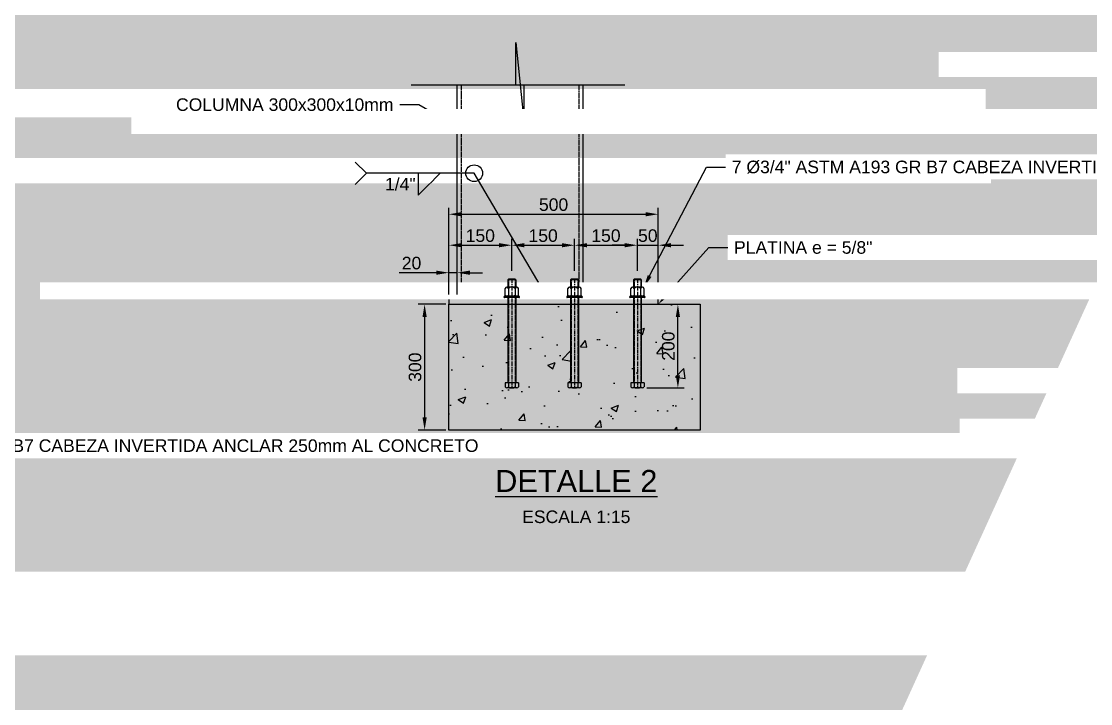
# Model space of a CAD drawing. Header units: millimetres. Extents: x -1367288 to 157996, y -18171 to 61708.
# Drawn here: x 17706 to 20259, y 13128 to 14758 of the extents above; entities that cross this region are included whole.
import ezdxf
from ezdxf import colors
from ezdxf.entities.mleader import LeaderData, LeaderLine
from ezdxf.enums import TextEntityAlignment as Align
from ezdxf.math import Vec2, Vec3

# ---------------------------------------------------------------- set-up
doc = ezdxf.new("R2010")
doc.units = ezdxf.units.MM
doc.header["$LTSCALE"] = 0.3
doc.linetypes.add('CENTER', pattern=[50.8, 31.75, -6.35, 6.35, -6.35])
doc.linetypes.add('HIDDEN', pattern=[9.525, 6.35, -3.175])
for name, color, linetype in [('EE-CENTROS', 8, 'CENTER'), ('EE-OCULTAS', 8, 'HIDDEN'), ('EE-TEXTO 1', 4, 'Continuous'), ('EE-TEXTO 2', 2, 'Continuous'), ('SIM-CONCRETO', 8, 'Continuous'), ('SIM-COTAS', 1, 'Continuous'), ('SIM-OCULTOS', 8, 'HIDDEN'), ('SIM-PLATINAS', 2, 'Continuous'), ('SIM-PTE 300x300x10', 71, 'Continuous')]:
    doc.layers.add(name, color=color, linetype=linetype)
doc.styles.add('ARIAL EE', font='arial.ttf')
doc.styles.get("Standard").update_dxf_attribs({"font": 'arial.ttf'})
doc.dimstyles.new('EE 1_STANDAR', dxfattribs={"dimtxt": 2, "dimasz": 2, "dimexe": 1, "dimexo": 0.5, "dimgap": 0.5, "dimtad": 1, "dimdec": 0, "dimdsep": 46, "dimtxsty": 'ARIAL EE', "dimcen": 1.5, "dimclrd": 256, "dimclre": 256, "dimclrt": 2, "dimadec": 0, "dimazin": 0, "dimtfac": 1, "dimtdec": 0, "dimtix": 1, "dimtmove": 0, "dimatfit": 2, "dimfxl": 1, "dimlwd": -1, "dimlwe": -1, "dimarcsym": 0})

# ---------------------------------------------------------------- blocks, each defined once
blk = doc.blocks.new('*D372')
at = {"layer": 'SIM-COTAS', "transparency": 16777216}
for p, q in [((18727, 14105.5), (18727, 14312.1)), ((19227, 14105.5), (19227, 14312.1)), ((18757, 14297.1), (19197, 14297.1))]:
    blk.add_line(p, q, dxfattribs=at)
for points in [[(18757, 14302.1), (18757, 14292.1), (18727, 14297.1)], [(19197, 14302.1), (19197, 14292.1), (19227, 14297.1)]]:
    blk.add_solid(points, dxfattribs=at)
at = {"layer": 'SIM-COTAS', "color": 2, "transparency": 16777216, "insert": (18977, 14319.9), "char_height": 30, "attachment_point": 5, "style": 'ARIAL EE'}
blk.add_mtext('500', dxfattribs=at)
blk = doc.blocks.new('*D373')
at = {"layer": 'SIM-COTAS', "transparency": 16777216}
for p, q in [((18727, 14105.5), (18727, 14238.1)), ((18757, 14223.1), (18847, 14223.1)), ((18877, 14162.2), (18877, 14238.1))]:
    blk.add_line(p, q, dxfattribs=at)
for points in [[(18757, 14228.1), (18757, 14218.1), (18727, 14223.1)], [(18847, 14228.1), (18847, 14218.1), (18877, 14223.1)]]:
    blk.add_solid(points, dxfattribs=at)
at = {"layer": 'SIM-COTAS', "color": 2, "transparency": 16777216, "insert": (18802, 14245.9), "char_height": 30, "attachment_point": 5, "style": 'ARIAL EE'}
blk.add_mtext('150', dxfattribs=at)
blk = doc.blocks.new('*D374')
at = {"layer": 'SIM-COTAS', "transparency": 16777216}
for p, q in [((18877, 14162.2), (18877, 14238.1)), ((18907, 14223.1), (18997, 14223.1)), ((19027, 14162.2), (19027, 14238.1))]:
    blk.add_line(p, q, dxfattribs=at)
for points in [[(18907, 14228.1), (18907, 14218.1), (18877, 14223.1)], [(18997, 14228.1), (18997, 14218.1), (19027, 14223.1)]]:
    blk.add_solid(points, dxfattribs=at)
at = {"layer": 'SIM-COTAS', "color": 2, "transparency": 16777216, "insert": (18952, 14245.9), "char_height": 30, "attachment_point": 5, "style": 'ARIAL EE'}
blk.add_mtext('150', dxfattribs=at)
blk = doc.blocks.new('*D375')
at = {"layer": 'SIM-COTAS', "transparency": 16777216}
for p, q in [((19027, 14162.2), (19027, 14238.1)), ((19057, 14223.1), (19147, 14223.1)), ((19177, 14162.2), (19177, 14238.1))]:
    blk.add_line(p, q, dxfattribs=at)
for points in [[(19057, 14228.1), (19057, 14218.1), (19027, 14223.1)], [(19147, 14228.1), (19147, 14218.1), (19177, 14223.1)]]:
    blk.add_solid(points, dxfattribs=at)
at = {"layer": 'SIM-COTAS', "color": 2, "transparency": 16777216, "insert": (19102, 14245.9), "char_height": 30, "attachment_point": 5, "style": 'ARIAL EE'}
blk.add_mtext('150', dxfattribs=at)
blk = doc.blocks.new('*D376')
at = {"layer": 'SIM-COTAS', "transparency": 16777216}
for p, q in [((19147, 14223.1), (19117, 14223.1)), ((19177, 14162.2), (19177, 14238.1)), ((19177, 14223.1), (19227, 14223.1)), ((19227, 14105.5), (19227, 14238.1)), ((19257, 14223.1), (19287, 14223.1))]:
    blk.add_line(p, q, dxfattribs=at)
for points in [[(19147, 14228.1), (19147, 14218.1), (19177, 14223.1)], [(19257, 14228.1), (19257, 14218.1), (19227, 14223.1)]]:
    blk.add_solid(points, dxfattribs=at)
at = {"layer": 'SIM-COTAS', "color": 2, "transparency": 16777216, "insert": (19202, 14245.9), "char_height": 30, "attachment_point": 5, "style": 'ARIAL EE'}
blk.add_mtext('50', dxfattribs=at)
blk = doc.blocks.new('*D377')
at = {"layer": 'SIM-COTAS', "transparency": 16777216}
for p, q in [((19234.5, 14082), (19288.8, 14082)), ((19273.8, 13912.3), (19273.8, 14052)), ((19200, 13882.3), (19288.8, 13882.3))]:
    blk.add_line(p, q, dxfattribs=at)
for points in [[(19268.8, 14052), (19278.8, 14052), (19273.8, 14082)], [(19268.8, 13912.3), (19278.8, 13912.3), (19273.8, 13882.3)]]:
    blk.add_solid(points, dxfattribs=at)
at = {"layer": 'SIM-COTAS', "color": 2, "transparency": 16777216, "insert": (19251, 13982.1), "char_height": 30, "attachment_point": 5, "rotation": 90, "style": 'ARIAL EE'}
blk.add_mtext('200', dxfattribs=at)
blk = doc.blocks.new('AWS-FILL-DER')
at = {"transparency": 16777216}
for p, q in [((-19.75, 0), (-21.53, 1.78)), ((-11.5, -3.5), (-8, 0)), ((-19.75, 0), (-21.53, -1.78)), ((-8, 0), (-19.75, 0)), ((-11.5, 0), (-11.5, -3.5))]:
    blk.add_line(p, q, dxfattribs=at)
at = {"layer": 'EE-TEXTO 2', "color": 2, "transparency": 16777216, "style": 'ARIAL EE'}
for tag, flags, p in [('OBSERVACION', 4, (-21.91, -1.07)), ('VALOR_SOLDADURA', 12, (-11.92, -2.73))]:
    blk.add_attdef(tag, text='', height=2, dxfattribs=dict(at, flags=flags)).set_placement(p, align=Align.RIGHT)
at = {"layer": 'EE-TEXTO 2', "color": 2, "transparency": 16777216, "style": 'ARIAL EE', "flags": 12}
blk.add_attdef('DE-TANTO-CADA-TANTO', (-7.66, -2.68), '', height=2, dxfattribs=at)
blk = doc.blocks.new('TÍTULO')
at = {"layer": 'EE-TEXTO 1', "style": 'ARIAL EE'}
blk.add_attdef('%%UVISTAENPLANTA', text='', height=3.5, dxfattribs=at).set_placement((-0.54, 3.5), align=Align.CENTER)
at = {"layer": 'EE-TEXTO 2', "style": 'ARIAL EE'}
for tag, p in [('SUBTITULO', (-0.77, -1.27)), ('ESCALA1:100', (-0.32, -5.15))]:
    blk.add_attdef(tag, text='', height=2, dxfattribs=at).set_placement(p, align=Align.CENTER)
blk = doc.blocks.new('*D615')
at = {"layer": 'SIM-COTAS', "transparency": 16777216}
for p, q in [((18727, 14105.5), (18727, 14172.5)), ((18747, 14105.5), (18747, 14172.5)), ((18697, 14157.5), (18608.6, 14157.5)), ((18747, 14157.5), (18727, 14157.5)), ((18777, 14157.5), (18807, 14157.5))]:
    blk.add_line(p, q, dxfattribs=at)
for points in [[(18697, 14162.5), (18697, 14152.5), (18727, 14157.5)], [(18777, 14162.5), (18777, 14152.5), (18747, 14157.5)]]:
    blk.add_solid(points, dxfattribs=at)
at = {"layer": 'SIM-COTAS', "color": 2, "transparency": 16777216, "insert": (18637.8, 14180.3), "char_height": 30, "attachment_point": 5, "style": 'ARIAL EE'}
blk.add_mtext('20', dxfattribs=at)
blk = doc.blocks.new('*U619')
for p, q in [((-15.9, 203.5), (-15.9, 212.9)), ((-11.9, 215.8), (11.9, 215.8)), ((-11.9, 215.8), (-7.9, 215.8)), ((-7.9, 215.8), (7.9, 215.8)), ((-7.9, 203.5), (-7.9, 212.9)), ((7.9, 203.5), (7.9, 212.9)), ((15.9, 203.5), (15.9, 212.9)), ((-15.9, 203.5), (15.9, 203.5)), ((-9.5, 0), (-9.5, 203.5)), ((9.5, 0), (9.5, 203.5)), ((-17.2, 0), (17.2, 0)), ((-18.7, -1.6), (-18.7, -1.5)), ((-17.2, -3.1), (17.2, -3.1)), ((-15.9, -6), (-15.9, -21.8)), ((-11.9, -24.6), (11.9, -24.6)), ((-9.5, -42.2), (-9.5, -24.6)), ((-7.9, -21.8), (-7.9, -6)), ((7.9, -21.8), (7.9, -6)), ((9.5, -42.2), (9.5, -24.6)), ((15.9, -6), (15.9, -21.8)), ((18.7, -1.5), (18.7, -1.6)), ((-9.5, -42.2), (9.5, -42.2)), ((-9.5, -42.2), (-8, -43.7)), ((-8, -43.7), (8, -43.7)), ((9.5, -42.2), (8, -43.7))]:
    blk.add_line(p, q)
for centre, radius, start, end in [((-11.9, 211.6), 4.17, 17.9379, 162.0621), ((0, 203.4), 12.4, 50.0288, 129.9712), ((11.9, 211.6), 4.17, 17.9379, 162.0621), ((17.2, -1.5), 1.5, 0, 90), ((-17.2, -1.5), 1.5, 90, 180), ((-17.2, -1.6), 1.5, 180, 270), ((-11.9, -7.3), 4.17, 17.9379, 162.0621), ((-11.9, -20.5), 4.17, 197.9379, 342.0621), ((0, -15.5), 12.4, 50.0288, 129.9712), ((0, -12.3), 12.4, 230.0288, 309.9712), ((11.9, -7.3), 4.17, 17.9379, 162.0621), ((11.9, -20.5), 4.17, 197.9379, 342.0621), ((17.2, -1.6), 1.5, 270, 0)]:
    blk.add_arc(centre, radius, start, end)
at = {"layer": 'EE-CENTROS'}
blk.add_line((0, -43.7), (0, 215.8), dxfattribs=at)
at = {"layer": 'EE-OCULTAS'}
for p, q in [((-8, 0), (-8, 203.5)), ((8, 0), (8, 203.5)), ((-8, -43.7), (-8, -24.6)), ((8, -43.7), (8, -24.6))]:
    blk.add_line(p, q, dxfattribs=at)
blk = doc.blocks.new('*D620')
at = {"layer": 'SIM-COTAS', "transparency": 16777216}
for p, q in [((18719.5, 14082), (18654, 14082)), ((18669, 14052), (18669, 13811.8)), ((18719.5, 13781.8), (18654, 13781.8))]:
    blk.add_line(p, q, dxfattribs=at)
for points in [[(18664, 14052), (18674, 14052), (18669, 14082)], [(18664, 13811.8), (18674, 13811.8), (18669, 13781.8)]]:
    blk.add_solid(points, dxfattribs=at)
at = {"layer": 'SIM-COTAS', "color": 2, "transparency": 16777216, "insert": (18646.2, 13931.9), "char_height": 30, "attachment_point": 5, "rotation": 90, "style": 'ARIAL EE'}
blk.add_mtext('300', dxfattribs=at)

msp = doc.modelspace()

# ---------------------------------------------------------------- hatches: boundary and pattern name
at = {"layer": 'SIM-COTAS'}
h = msp.add_hatch(dxfattribs=at)
h.set_pattern_fill('ANGLE', color=256)
h.set_pattern_definition([(0, (0, 0), (0, 6.985), [5.08, -1.905]), (90, (0, 0), (-6.985, 4e-16), [5.08, -1.905])])
edge = h.paths.add_edge_path()
edge.add_line((16067.5, 17787), (6817.4, 14343.3))
edge.add_line((6817.4, 14343.3), (7325.6, 10420.5))
edge.add_line((7325.6, 10420.5), (17529.6, 10420.5))
edge.add_arc((5217.5, 9809.3), 12327.3, -9.54019, 2.84196, ccw=False)
edge.add_line((17374.3, 7766.2), (20929.5, 15572.8))
edge.add_line((20929.5, 15572.8), (16067.5, 17787))
edge = h.paths.add_edge_path(flags=17)
edge.add_arc((7571.2, 10829), 9966.8, 357.6514, 401.32551)

# ---------------------------------------------------------------- linework, layer by layer
at = {"layer": 'SIM-PLATINAS'}
msp.add_lwpolyline([(18727, 14082), (19227, 14082), (19227, 14098), (18727, 14098)], close=True, dxfattribs=at)

# ---------------------------------------------------------------- block references
at = {"layer": 'EE-TEXTO 1'}
ref = msp.add_blockref('TÍTULO', (19031.2, 13660.1, 0.6), dxfattribs=dict(at, xscale=15, yscale=15, zscale=15))
ref.add_attrib('%%UTÍTULO', '%%uDETALLE 2', dxfattribs={"height": 52.5, "style": 'ARIAL EE'}).set_placement((19031.2, 13660.1, 0.6), align=Align.MIDDLE_CENTER)
ref.add_attrib('ESCALA', 'ESCALA 1:15', dxfattribs={"layer": 'EE-TEXTO 2', "height": 30, "style": 'ARIAL EE'}).set_placement((19031.2, 13574.6, 0.6), align=Align.MIDDLE_CENTER)

# ---------------------------------------------------------------- leaders
at = {"layer": 'SIM-COTAS', "linetype": 'Continuous'}
ml = msp.add_multileader_mtext('Standard', dxfattribs=at)
ml.set_content('\\A1;{\\C2;VIGA ARMADA TIPO1}', color=256)
ml.set_leader_properties()
ml.build(insert=Vec2(0, 0))
ml.multileader.update_dxf_attribs({"dogleg_length": 0.0025, "arrow_head_size": 100, "scale": 50})
ctx = ml.context
ctx.base_point, ctx.scale, ctx.char_height, ctx.arrow_head_size, ctx.landing_gap_size, ctx.plane_origin = Vec3(-11488.6, 13342.9, 2), 50, 100, 100, 50, Vec3(-15708.9, -2492.3, 2)
notes = []
notes.append((ctx, [(0, (1, 1, 0), (-11680.8, 13342.9, 2), (1, 0), 192.2, [(0, [(-11680.8, 13782.8, 2)], 0, [])])]))
ctx.mtext.insert, ctx.mtext.width, ctx.mtext.defined_height, ctx.mtext.flow_direction = Vec3(-11438.6, 13393.7, 2), 1051.855, 411.1, 5
for ctx, leaders in notes:
    for number, flags, end, landing, length, lines in leaders:
        leader = LeaderData()
        leader.index, (leader.has_last_leader_line, leader.has_dogleg_vector, leader.attachment_direction) = number, flags
        leader.last_leader_point, leader.dogleg_vector, leader.dogleg_length = Vec3(end), Vec3(landing), length
        for number, points, colour, breaks in lines:
            line = LeaderLine()
            line.index, line.vertices, line.color, line.breaks = number, Vec3.list(points), colors.encode_raw_color(colour), breaks
            leader.lines.append(line)
        ctx.leaders.append(leader)

# ---------------------------------------------------------------- next in the draw order: leaders
ml = msp.add_multileader_mtext('Standard', dxfattribs=at)
ml.set_content('\\A1;{\\C2;COLUMNA 300x300x10mm}', color=256)
ml.set_leader_properties()
ml.build(insert=Vec2(0, 0))
ml.multileader.update_dxf_attribs({"dogleg_length": 0.0025, "arrow_head_size": 30, "scale": 15})
ctx = ml.context
ctx.base_point, ctx.scale, ctx.char_height, ctx.arrow_head_size, ctx.landing_gap_size, ctx.plane_origin = Vec3(22308.1, 14654.2), 15, 30, 30, 15, Vec3(-7059.8, 20953.7)
ctx.text_align_type = 2
notes = []
notes.append((ctx, [(1, (1, 1, 0), (22677.4, 14654.2), (-1, 0), 45.6, [(0, [(22819.1, 14654.2)], 0, [])])]))
ctx.mtext.insert, ctx.mtext.width, ctx.mtext.defined_height, ctx.mtext.alignment, ctx.mtext.flow_direction = Vec3(22616.8, 14669.5), 180.376, 126.9, 3, 5
ctx.mtext.has_bg_fill, ctx.mtext.bg_color, ctx.mtext.bg_scale_factor, ctx.mtext.bg_transparency, ctx.mtext.use_window_bg_color = 1, -1027028792, 1.5, 0, 1
ml = msp.add_multileader_mtext('Standard', dxfattribs=at)
ml.set_content('\\A1;{\\C2;PLATINA e = 3/4"}', color=256)
ml.set_leader_properties()
ml.build(insert=Vec2(0, 0))
ml.multileader.update_dxf_attribs({"dogleg_length": 0.0025, "arrow_head_size": 30, "scale": 15})
ctx = ml.context
ctx.base_point, ctx.scale, ctx.char_height, ctx.arrow_head_size, ctx.landing_gap_size, ctx.plane_origin = Vec3(17273.1, 14565.6), 15, 30, 30, 15, Vec3(-12733.3, 20401.2)
notes.append((ctx, [(0, (1, 1, 0), (17227.5, 14565.6), (1, 0), 45.6, [(1, [(17062.4, 14373.6), (16956.4, 14348.6)], 0, [])])]))
ctx.mtext.insert, ctx.mtext.width, ctx.mtext.defined_height, ctx.mtext.flow_direction = Vec3(17288.1, 14580.9), 180.376, 126.9, 5
ctx.mtext.has_bg_fill, ctx.mtext.bg_color, ctx.mtext.bg_scale_factor, ctx.mtext.bg_transparency, ctx.mtext.use_window_bg_color = 1, -1027028792, 1.5, 0, 1
ml = msp.add_multileader_mtext('Standard', dxfattribs=at)
ml.set_content('{\\C2;12 %%C1" ASTM A193 GR B7 CABEZA INVERTIDA ANCLAR 250mm AL CONCRETO}', color=256)
ml.set_leader_properties()
ml.build(insert=Vec2(0, 0))
ml.multileader.update_dxf_attribs({"dogleg_length": 0.0025, "arrow_head_size": 30, "scale": 15})
ctx = ml.context
ctx.base_point, ctx.scale, ctx.char_height, ctx.arrow_head_size, ctx.landing_gap_size, ctx.plane_origin = Vec3(17216.9, 13744.2), 15, 30, 30, 15, Vec3(-12797.4, 19479.2)
notes.append((ctx, [(0, (1, 1, 0), (17171.4, 13744.2), (1, 0), 45.6, [(0, [(17083.1, 13967.3)], 0, [])])]))
ctx.mtext.insert, ctx.mtext.width, ctx.mtext.defined_height, ctx.mtext.flow_direction = Vec3(17231.9, 13759.5), 585.256, 126.9, 5
ctx.mtext.has_bg_fill, ctx.mtext.bg_color, ctx.mtext.bg_scale_factor, ctx.mtext.bg_transparency, ctx.mtext.use_window_bg_color = 1, -1027028792, 1.5, 0, 1
for ctx, leaders in notes:
    for number, flags, end, landing, length, lines in leaders:
        leader = LeaderData()
        leader.index, (leader.has_last_leader_line, leader.has_dogleg_vector, leader.attachment_direction) = number, flags
        leader.last_leader_point, leader.dogleg_vector, leader.dogleg_length = Vec3(end), Vec3(landing), length
        for number, points, colour, breaks in lines:
            line = LeaderLine()
            line.index, line.vertices, line.color, line.breaks = number, Vec3.list(points), colors.encode_raw_color(colour), breaks
            leader.lines.append(line)
        ctx.leaders.append(leader)

# ---------------------------------------------------------------- next in the draw order: hatches: boundary and pattern name
at = {"layer": 'SIM-CONCRETO'}
h = msp.add_hatch(dxfattribs=at)
h.set_pattern_fill('AR-CONC', color=256)
h.set_pattern_definition([(50, (3160.13, -983.65), (182.1847, -15.9391), [19.05, -209.55]), (355, (3160.13, -983.65), (-35.2434, 191.0568), [15.24, -167.6406]), (100.4514, (3175.3, -984.98), (146.9412, 175.1178), [16.19, -178.0902]), (46.1842, (3160.13, -932.85), (271.079, -42.0423), [28.575, -314.325]), (96.6356, (3182.72, -936.35), (237.404, 247.426), [24.285, -267.1356]), (351.1842, (3160.13, -932.85), (237.404, 247.426), [22.86, -251.4597]), (21, (3185.53, -945.55), (151.6144, -102.2652), [19.05, -209.55]), (326, (3185.53, -945.55), (61.802, 184.188), [15.24, -167.64]), (71.4514, (3198.16, -954.07), (213.4164, 81.9228), [16.19, -178.09]), (37.5, (3160.125, -983.65), (3.0886, 84.55504), [0, -165.608, 0, -170.18, 0, -168.275]), (7.5, (3160.125, -983.65), (66.81966, 100.18057), [0, -97.028, 0, -161.798, 0, -64.135]), (327.5, (3103.48, -983.65), (135.5906, -5.72874), [0, -63.5, 0, -198.12, 0, -262.89]), (317.5, (3078.08, -983.65), (148.1292, 25.4265), [0, -82.55, 0, -131.572, 0, -186.69])])
h.paths.add_polyline_path([(19327, 13781.8), (18727, 13781.8), (18727, 14082), (19327, 14082)])

# ---------------------------------------------------------------- next in the draw order: linework, layer by layer
msp.add_lwpolyline([(19327, 13781.8), (18727, 13781.8), (18727, 14082), (19327, 14082)], close=True, dxfattribs=at)

# ---------------------------------------------------------------- next in the draw order: dimensions: what is measured, and where the dimension line sits
at = {"layer": 'SIM-COTAS'}
dim = msp.add_linear_dim(base=(19273.8, 14082), p1=(19192.5, 13882.3), p2=(19227, 14082), angle=90, dimstyle='EE 1_STANDAR', dxfattribs=at)
dim.commit()
dim.dimension.update_dxf_attribs({"geometry": '*D377', "text_midpoint": (19251, 13982.1)})

# ---------------------------------------------------------------- next in the draw order: leaders
at = {"layer": 'SIM-COTAS', "linetype": 'Continuous'}
ml = msp.add_multileader_mtext('Standard', dxfattribs=at)
ml.set_content('\\A1;{\\C2;PLATINA e = 1-1/4"}', color=256)
ml.set_leader_properties()
ml.build(insert=Vec2(0, 0))
ml.multileader.update_dxf_attribs({"dogleg_length": 0.0025, "arrow_head_size": 30, "scale": 15})
ctx = ml.context
ctx.base_point, ctx.scale, ctx.char_height, ctx.arrow_head_size, ctx.landing_gap_size, ctx.plane_origin = Vec3(17285.5, 14401, 0), 15, 30, 30, 15, Vec3(-12819.6, 20089.7, 0)
notes = []
notes.append((ctx, [(0, (1, 1, 0), (17239.9, 14401, 0), (1, 0), 45.6, [(0, [(17137.4, 14232.7, 0)], 0, [])])]))
ctx.mtext.insert, ctx.mtext.width, ctx.mtext.defined_height, ctx.mtext.flow_direction = Vec3(17300.5, 14416.3, 0), 180.376, 126.9, 5
ctx.mtext.has_bg_fill, ctx.mtext.bg_color, ctx.mtext.bg_scale_factor, ctx.mtext.bg_transparency, ctx.mtext.use_window_bg_color = 1, -1027028792, 1.5, 0, 1
for ctx, leaders in notes:
    for number, flags, end, landing, length, lines in leaders:
        leader = LeaderData()
        leader.index, (leader.has_last_leader_line, leader.has_dogleg_vector, leader.attachment_direction) = number, flags
        leader.last_leader_point, leader.dogleg_vector, leader.dogleg_length = Vec3(end), Vec3(landing), length
        for number, points, colour, breaks in lines:
            line = LeaderLine()
            line.index, line.vertices, line.color, line.breaks = number, Vec3.list(points), colors.encode_raw_color(colour), breaks
            leader.lines.append(line)
        ctx.leaders.append(leader)

# ---------------------------------------------------------------- next in the draw order: linework, layer by layer
at = {"layer": 'SIM-COTAS'}
msp.add_circle((18787.3, 14395), 20, dxfattribs=at)
at = {"layer": 'SIM-OCULTOS'}
msp.add_lwpolyline([(18757, 14606.5), (19037, 14606.5), (19037, 14098), (18757, 14098)], close=True, dxfattribs=at)
at = {"layer": 'SIM-PTE 300x300x10'}
msp.add_lwpolyline([(18747, 14606.5), (19047, 14606.5), (19047, 14098), (18747, 14098)], close=True, dxfattribs=at)

# ---------------------------------------------------------------- next in the draw order: dimensions: what is measured, and where the dimension line sits
at = {"layer": 'SIM-COTAS'}
for base, p1, p2, picture, middle in [((19227, 14297.1), (18727, 14098), (19227, 14098), '*D372', (18977, 14319.9)), ((18877, 14223.1), (18727, 14098), (18877, 14154.7), '*D373', (18802, 14245.9)), ((19027, 14223.1), (18877, 14154.7), (19027, 14154.7), '*D374', (18952, 14245.9)), ((19177, 14223.1), (19027, 14154.7), (19177, 14154.7), '*D375', (19102, 14245.9)), ((19227, 14223.1), (19177, 14154.7), (19227, 14098), '*D376', (19202, 14245.9))]:
    dim = msp.add_linear_dim(base=base, p1=p1, p2=p2, dimstyle='EE 1_STANDAR', dxfattribs=at)
    dim.commit()
    dim.dimension.update_dxf_attribs({"geometry": picture, "text_midpoint": middle})

# ---------------------------------------------------------------- next in the draw order: leaders
ml = msp.add_multileader_block('Standard', dxfattribs=at)
ml.set_content('AWS-FILL-DER', color=256, scale=15)
ml.set_attribute('DE-TANTO-CADA-TANTO', '', width=0)
ml.set_attribute('VALOR_SOLDADURA', '1/4"', width=0)
ml.set_attribute('OBSERVACION', '', width=0)
ml.set_leader_properties(color=256)
ml.build(insert=Vec2(0, 0))
ml.multileader.update_dxf_attribs({"arrow_head_size": 30, "scale": 15, "block_connection_type": 1})
ctx = ml.context
ctx.base_point, ctx.scale, ctx.char_height, ctx.arrow_head_size, ctx.landing_gap_size, ctx.plane_origin = Vec3(18530.2, 14395), 15, 60, 30, 30, Vec3(18692.7, 14378.6)
ctx.attachment_type = 1
notes = []
notes.append((ctx, [(0, (1, 1, 0), (18787.3, 14395), (-1, 0), 80.9, [(0, [(18962.9, 14098)], 0, [])])]))
ctx.block.insert = Vec3(18826.4, 14395)
for ctx, leaders in notes:
    for number, flags, end, landing, length, lines in leaders:
        leader = LeaderData()
        leader.index, (leader.has_last_leader_line, leader.has_dogleg_vector, leader.attachment_direction) = number, flags
        leader.last_leader_point, leader.dogleg_vector, leader.dogleg_length = Vec3(end), Vec3(landing), length
        for number, points, colour, breaks in lines:
            line = LeaderLine()
            line.index, line.vertices, line.color, line.breaks = number, Vec3.list(points), colors.encode_raw_color(colour), breaks
            leader.lines.append(line)
        ctx.leaders.append(leader)

# ---------------------------------------------------------------- next in the draw order: leaders
at = {"layer": 'SIM-COTAS', "linetype": 'Continuous'}
ml = msp.add_multileader_mtext('Standard', dxfattribs=at)
ml.set_content('\\A1;{\\C2;COLUMNA 300x300x10mm}', color=256)
ml.set_leader_properties()
ml.build(insert=Vec2(0, 0))
ml.multileader.update_dxf_attribs({"dogleg_length": 0.0025, "arrow_head_size": 30, "scale": 15})
ctx = ml.context
ctx.base_point, ctx.scale, ctx.char_height, ctx.arrow_head_size, ctx.landing_gap_size, ctx.plane_origin = Vec3(18285.9, 14558.6), 15, 30, 30, 15, Vec3(-10871.3, 20857.4)
ctx.text_align_type = 2
notes = []
notes.append((ctx, [(1, (1, 1, 0), (18655.2, 14558.6), (-1, 0), 45.6, [(0, [(18747, 14506.2)], 0, [])])]))
ctx.mtext.insert, ctx.mtext.width, ctx.mtext.defined_height, ctx.mtext.alignment, ctx.mtext.flow_direction = Vec3(18594.7, 14573.9), 180.376, 126.9, 3, 5
ctx.mtext.has_bg_fill, ctx.mtext.bg_color, ctx.mtext.bg_scale_factor, ctx.mtext.bg_transparency, ctx.mtext.use_window_bg_color = 1, -1027028792, 1.5, 0, 1
ml = msp.add_multileader_mtext('Standard', dxfattribs=at)
ml.set_content('{\\C2;7 %%C3/4" ASTM A193 GR B7 CABEZA INVERTIDA ANCLAR 200mm AL CONCRETO}', color=256)
ml.set_leader_properties()
ml.build(insert=Vec2(0, 0))
ml.multileader.update_dxf_attribs({"dogleg_length": 0.0025, "arrow_head_size": 30, "scale": 15})
ctx = ml.context
ctx.base_point, ctx.scale, ctx.char_height, ctx.arrow_head_size, ctx.landing_gap_size, ctx.plane_origin = Vec3(19387.5, 14409.8), 15, 30, 30, 15, Vec3(-10507.8, 19344.3)
notes.append((ctx, [(0, (1, 1, 0), (19342, 14409.8), (1, 0), 45.6, [(0, [(19192.5, 14123.1)], 0, [])])]))
ctx.mtext.insert, ctx.mtext.width, ctx.mtext.defined_height, ctx.mtext.flow_direction = Vec3(19402.5, 14425.1), 585.256, 126.9, 5
ctx.mtext.has_bg_fill, ctx.mtext.bg_color, ctx.mtext.bg_scale_factor, ctx.mtext.bg_transparency, ctx.mtext.use_window_bg_color = 1, -1027028792, 1.5, 0, 1
for ctx, leaders in notes:
    for number, flags, end, landing, length, lines in leaders:
        leader = LeaderData()
        leader.index, (leader.has_last_leader_line, leader.has_dogleg_vector, leader.attachment_direction) = number, flags
        leader.last_leader_point, leader.dogleg_vector, leader.dogleg_length = Vec3(end), Vec3(landing), length
        for number, points, colour, breaks in lines:
            line = LeaderLine()
            line.index, line.vertices, line.color, line.breaks = number, Vec3.list(points), colors.encode_raw_color(colour), breaks
            leader.lines.append(line)
        ctx.leaders.append(leader)

# ---------------------------------------------------------------- next in the draw order: linework, layer by layer
at = {"layer": 'SIM-COTAS'}
msp.add_lwpolyline([(18637.1, 14606.5), (18887.1, 14606.5), (18887.1, 14705.7, 0.024922), (18887.1, 14707.2), (18907.2, 14505.8, -0.024922), (18907.1, 14507.2), (18907.1, 14606.5), (19147.1, 14606.5)], format="xyb", dxfattribs=at)

# ---------------------------------------------------------------- next in the draw order: leaders
at = {"layer": 'SIM-COTAS', "linetype": 'Continuous'}
ml = msp.add_multileader_mtext('Standard', dxfattribs=at)
ml.set_content('\\A1;{\\C2;PLATINA e = 5/8"}', color=256)
ml.set_leader_properties()
ml.build(insert=Vec2(0, 0))
ml.multileader.update_dxf_attribs({"dogleg_length": 0.0025, "arrow_head_size": 30, "scale": 15})
ctx = ml.context
ctx.base_point, ctx.scale, ctx.char_height, ctx.arrow_head_size, ctx.landing_gap_size, ctx.plane_origin = Vec3(19392.8, 14217.6, 0), 15, 30, 30, 15, Vec3(-10530, 19954.8, 0)
notes = []
notes.append((ctx, [(0, (1, 1, 0), (19347.3, 14217.6, 0), (1, 0), 45.6, [(0, [(19227, 14082.1, 0)], 0, [])])]))
ctx.mtext.insert, ctx.mtext.width, ctx.mtext.defined_height, ctx.mtext.flow_direction = Vec3(19407.8, 14232.8, 0), 180.376, 126.9, 5
ctx.mtext.has_bg_fill, ctx.mtext.bg_color, ctx.mtext.bg_scale_factor, ctx.mtext.bg_transparency, ctx.mtext.use_window_bg_color = 1, -1027028792, 1.5, 0, 1
for ctx, leaders in notes:
    for number, flags, end, landing, length, lines in leaders:
        leader = LeaderData()
        leader.index, (leader.has_last_leader_line, leader.has_dogleg_vector, leader.attachment_direction) = number, flags
        leader.last_leader_point, leader.dogleg_vector, leader.dogleg_length = Vec3(end), Vec3(landing), length
        for number, points, colour, breaks in lines:
            line = LeaderLine()
            line.index, line.vertices, line.color, line.breaks = number, Vec3.list(points), colors.encode_raw_color(colour), breaks
            leader.lines.append(line)
        ctx.leaders.append(leader)

# ---------------------------------------------------------------- next in the draw order: leaders
ml = msp.add_multileader_mtext('Standard', dxfattribs=at)
ml.set_content('\\A1;{\\C2;VIGA ARMADA TIPO 1}', color=256)
ml.set_leader_properties()
ml.build(insert=Vec2(0, 0))
ml.multileader.update_dxf_attribs({"dogleg_length": 0.0025, "arrow_head_size": 30, "scale": 15})
ctx = ml.context
ctx.base_point, ctx.scale, ctx.char_height, ctx.arrow_head_size, ctx.landing_gap_size, ctx.plane_origin = Vec3(22370, 14518.5, -3.9), 15, 30, 30, 15, Vec3(-7066.2, 20492.8, -3.9)
ctx.text_align_type = 2
notes = []
notes.append((ctx, [(1, (1, 1, 0), (22736.5, 14518.5, -3.9), (-1, 0), 45.6, [(0, [(22922.3, 14414.7, -3.9)], 0, [])])]))
ctx.mtext.insert, ctx.mtext.width, ctx.mtext.defined_height, ctx.mtext.alignment, ctx.mtext.flow_direction = Vec3(22676, 14533.8, -3.9), 312.835, 126.9, 3, 5
ctx.mtext.has_bg_fill, ctx.mtext.bg_color, ctx.mtext.bg_scale_factor, ctx.mtext.bg_transparency, ctx.mtext.use_window_bg_color = 1, -1027028792, 1.5, 0, 1
ml = msp.add_multileader_mtext('Standard', dxfattribs=at)
ml.set_content('{\\C2;8 %%C1/2" ASTM A193 GR B7 CABEZA INVERTIDA ANCLAR 80mm AL CONCRETO}', color=256)
ml.set_leader_properties()
ml.build(insert=Vec2(0, 0))
ml.multileader.update_dxf_attribs({"dogleg_length": 0.0025, "arrow_head_size": 20, "scale": 10})
ctx = ml.context
ctx.base_point, ctx.scale, ctx.char_height, ctx.arrow_head_size, ctx.landing_gap_size, ctx.plane_origin = Vec3(21264.5, 14114), 10, 20, 20, 10, Vec3(-8621.6, 19921.7)
ctx.text_align_type = 2
notes.append((ctx, [(0, (1, 1, 0), (21234.2, 14114), (1, 0), 30.4, [(0, [(21234.2, 13912.8)], 0, [])])]))
ctx.mtext.insert, ctx.mtext.width, ctx.mtext.defined_height, ctx.mtext.alignment, ctx.mtext.flow_direction = Vec3(21662.5, 14124.2), 390.171, 84.6, 3, 5
ctx.mtext.has_bg_fill, ctx.mtext.bg_color, ctx.mtext.bg_scale_factor, ctx.mtext.bg_transparency, ctx.mtext.use_window_bg_color = 1, -1027028792, 1.5, 0, 1
for ctx, leaders in notes:
    for number, flags, end, landing, length, lines in leaders:
        leader = LeaderData()
        leader.index, (leader.has_last_leader_line, leader.has_dogleg_vector, leader.attachment_direction) = number, flags
        leader.last_leader_point, leader.dogleg_vector, leader.dogleg_length = Vec3(end), Vec3(landing), length
        for number, points, colour, breaks in lines:
            line = LeaderLine()
            line.index, line.vertices, line.color, line.breaks = number, Vec3.list(points), colors.encode_raw_color(colour), breaks
            leader.lines.append(line)
        ctx.leaders.append(leader)

# ---------------------------------------------------------------- next in the draw order: block references
at = {"rotation": 180}
for p in [(18877, 14098), (19027, 14098), (19177, 14098)]:
    msp.add_blockref('*U619', p, dxfattribs=at)

# ---------------------------------------------------------------- next in the draw order: dimensions: what is measured, and where the dimension line sits
at = {"layer": 'SIM-COTAS'}
dim = msp.add_linear_dim(base=(18747, 14157.5), p1=(18727, 14098), p2=(18747, 14098), dimstyle='EE 1_STANDAR', dxfattribs=at)
dim.commit()
dim.dimension.update_dxf_attribs({"geometry": '*D615', "text_midpoint": (18637.8, 14157.5), "dimtype": 160})
dim = msp.add_linear_dim(base=(18669, 13781.8), p1=(18727, 14082), p2=(18727, 13781.8), angle=90, dimstyle='EE 1_STANDAR', dxfattribs=at)
dim.commit()
dim.dimension.update_dxf_attribs({"geometry": '*D620', "text_midpoint": (18646.2, 13931.9)})

# ---------------------------------------------------------------- next in the draw order: leaders
at = {"layer": 'SIM-COTAS', "linetype": 'Continuous'}
ml = msp.add_multileader_mtext('Standard', dxfattribs=at)
ml.set_content('\\A1;{\\C2;PLATINA e = 1/4"}', color=256)
ml.set_leader_properties()
ml.build(insert=Vec2(0, 0))
ml.multileader.update_dxf_attribs({"dogleg_length": 0.0025, "arrow_head_size": 30, "scale": 15})
ctx = ml.context
ctx.base_point, ctx.scale, ctx.char_height, ctx.arrow_head_size, ctx.landing_gap_size, ctx.plane_origin = Vec3(22475.1, 13899.3, -3.9), 15, 30, 30, 15, Vec3(-7066.2, 19931.4, -3.9)
ctx.text_align_type = 2
notes = []
notes.append((ctx, [(1, (1, 1, 0), (22722.1, 13899.3, -3.9), (-1, 0), 45.6, [(1, [(22904.1, 14090.2, -3.9), (23028.1, 14085.2, -3.9)], 0, [])])]))
ctx.mtext.insert, ctx.mtext.width, ctx.mtext.defined_height, ctx.mtext.alignment, ctx.mtext.flow_direction = Vec3(22661.6, 13914.6, -3.9), 180.376, 126.9, 3, 5
ctx.mtext.has_bg_fill, ctx.mtext.bg_color, ctx.mtext.bg_scale_factor, ctx.mtext.bg_transparency, ctx.mtext.use_window_bg_color = 1, -1027028792, 1.5, 0, 1
for ctx, leaders in notes:
    for number, flags, end, landing, length, lines in leaders:
        leader = LeaderData()
        leader.index, (leader.has_last_leader_line, leader.has_dogleg_vector, leader.attachment_direction) = number, flags
        leader.last_leader_point, leader.dogleg_vector, leader.dogleg_length = Vec3(end), Vec3(landing), length
        for number, points, colour, breaks in lines:
            line = LeaderLine()
            line.index, line.vertices, line.color, line.breaks = number, Vec3.list(points), colors.encode_raw_color(colour), breaks
            leader.lines.append(line)
        ctx.leaders.append(leader)

# ---------------------------------------------------------------- next in the draw order: leaders
ml = msp.add_multileader_mtext('Standard', dxfattribs=at)
ml.set_content('\\A1;{\\C2;PLATINA e = 3/8"}', color=256)
ml.set_leader_properties()
ml.build(insert=Vec2(0, 0))
ml.multileader.update_dxf_attribs({"dogleg_length": 0.0025, "arrow_head_size": 30, "scale": 15})
ctx = ml.context
ctx.base_point, ctx.scale, ctx.char_height, ctx.arrow_head_size, ctx.landing_gap_size, ctx.plane_origin = Vec3(22480.6, 13778.6, -3.9), 15, 30, 30, 15, Vec3(-7066.2, 19792.2, -3.9)
ctx.text_align_type = 2
notes = []
notes.append((ctx, [(1, (1, 1, 0), (22727.6, 13778.6, -3.9), (-1, 0), 45.6, [(0, [(22969.1, 14014.7, -3.9)], 0, [])])]))
ctx.mtext.insert, ctx.mtext.width, ctx.mtext.defined_height, ctx.mtext.alignment, ctx.mtext.flow_direction = Vec3(22667.1, 13793.9, -3.9), 180.376, 126.9, 3, 5
ctx.mtext.has_bg_fill, ctx.mtext.bg_color, ctx.mtext.bg_scale_factor, ctx.mtext.bg_transparency, ctx.mtext.use_window_bg_color = 1, -1027028792, 1.5, 0, 1
for ctx, leaders in notes:
    for number, flags, end, landing, length, lines in leaders:
        leader = LeaderData()
        leader.index, (leader.has_last_leader_line, leader.has_dogleg_vector, leader.attachment_direction) = number, flags
        leader.last_leader_point, leader.dogleg_vector, leader.dogleg_length = Vec3(end), Vec3(landing), length
        for number, points, colour, breaks in lines:
            line = LeaderLine()
            line.index, line.vertices, line.color, line.breaks = number, Vec3.list(points), colors.encode_raw_color(colour), breaks
            leader.lines.append(line)
        ctx.leaders.append(leader)

# ---------------------------------------------------------------- next in the draw order: leaders
ml = msp.add_multileader_mtext('Standard', dxfattribs=at)
ml.set_content('\\A1;{\\C2;VIGA ARMADA TIPO1}', color=256)
ml.set_leader_properties()
ml.build(insert=Vec2(0, 0))
ml.multileader.update_dxf_attribs({"dogleg_length": 3.84, "arrow_head_size": 100, "scale": 50})
ctx = ml.context
ctx.base_point, ctx.scale, ctx.char_height, ctx.arrow_head_size, ctx.landing_gap_size, ctx.plane_origin = Vec3(-14428.9, 13343, -1.8), 50, 100, 100, 50, Vec3(-18649.2, -2492.2, -1.8)
notes = []
notes.append((ctx, [(0, (1, 1, 0), (-14621.1, 13343, -1.8), (1, 0), 192.2, [(0, [(-14621, 13782.9, -1.8)], 0, [])])]))
ctx.mtext.insert, ctx.mtext.width, ctx.mtext.defined_height, ctx.mtext.flow_direction = Vec3(-14378.9, 13393.8, -1.8), 995.692, 380, 5
ctx.mtext.has_bg_fill, ctx.mtext.bg_color, ctx.mtext.bg_scale_factor, ctx.mtext.bg_transparency, ctx.mtext.use_window_bg_color = 1, -1073741824, 1.5, 0, 1
for ctx, leaders in notes:
    for number, flags, end, landing, length, lines in leaders:
        leader = LeaderData()
        leader.index, (leader.has_last_leader_line, leader.has_dogleg_vector, leader.attachment_direction) = number, flags
        leader.last_leader_point, leader.dogleg_vector, leader.dogleg_length = Vec3(end), Vec3(landing), length
        for number, points, colour, breaks in lines:
            line = LeaderLine()
            line.index, line.vertices, line.color, line.breaks = number, Vec3.list(points), colors.encode_raw_color(colour), breaks
            leader.lines.append(line)
        ctx.leaders.append(leader)

doc.saveas('drawing.dxf')
